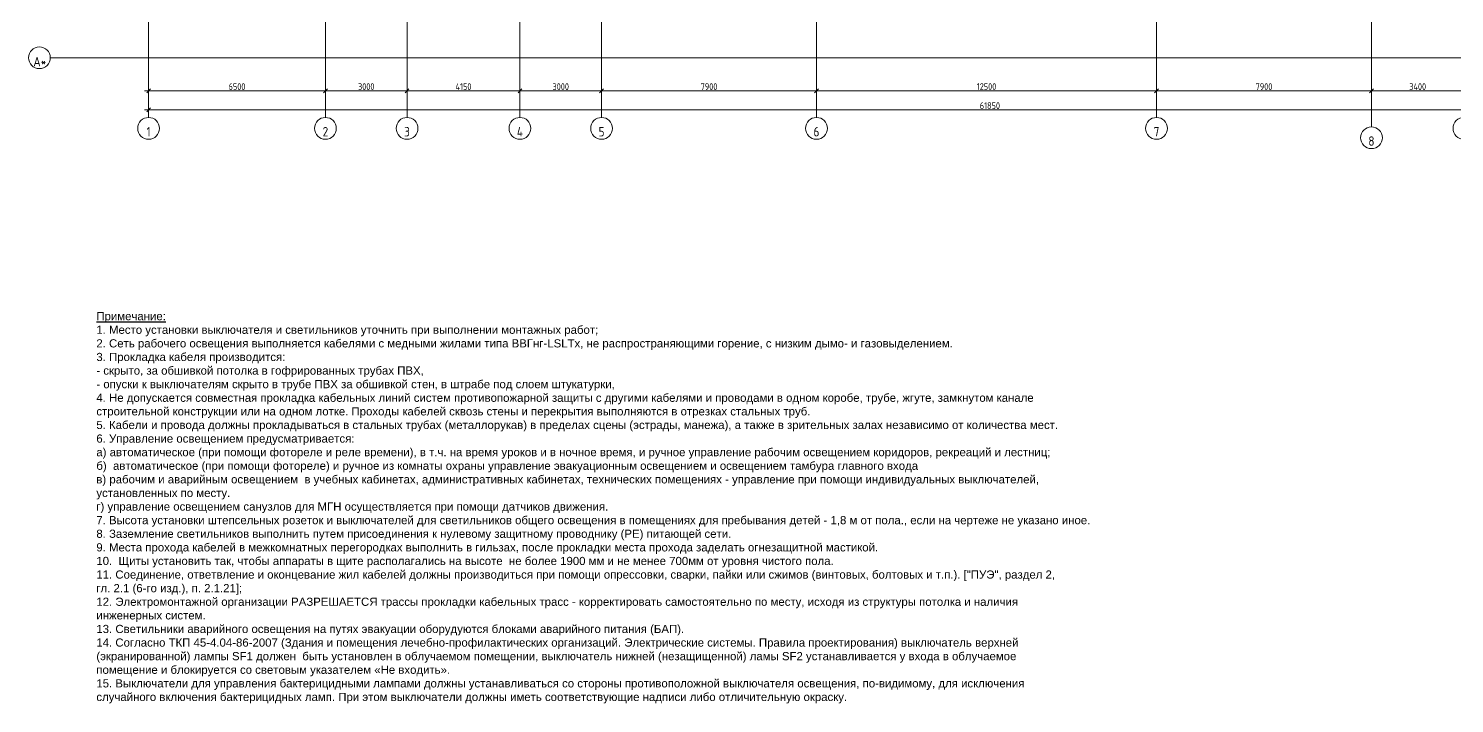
# Model space of a CAD drawing. Header units: millimetres. Extents: x -32 to 417638015, y -35 to 175284279.
# Drawn here: x 416128645 to 416181061, y 175205799 to 175230620 of the extents above; entities that cross this region are included whole.
import ezdxf

# ---------------------------------------------------------------- set-up
doc = ezdxf.new("R2010")
doc.units = ezdxf.units.MM
doc.linetypes.add('ADSK_Линия сетки', pattern=[25, 20, -2.5, 0, -2.5])
for name, color, linetype, lineweight in [('Оси', 253, 'Continuous', 9), ('Размеры', 7, 'Continuous', 9), ('ШТРИХОВКА', 252, 'Continuous', 15), ('Электрика_специфик', 7, 'Continuous', 30)]:
    doc.layers.add(name, color=color, linetype=linetype, lineweight=lineweight)
doc.styles.add('GOST Common', font='GOST_Common.ttf', dxfattribs={"width": 0.9, "height": 350})
doc.styles.add('GOST Common_1', font='GOST_Common.ttf', dxfattribs={"width": 0.9, "height": 250})
doc.styles.get("Standard").update_dxf_attribs({"font": 'arial.ttf'})
doc.dimstyles.new('ADSK_Основной_2_5_мм', dxfattribs={"dimscale": 304.8, "dimtxt": 251.428749, "dimasz": 0.463911, "dimexe": 0.492126, "dimexo": 0.492126, "dimgap": 0.098425, "dimtad": 1, "dimrnd": 0.01, "dimdsep": 46, "dimtxsty": 'GOST Common_1', "dimblk1": 'OBLIQUE', "dimblk2": 'OBLIQUE', "dimsah": 1, "dimcen": 0.09, "dimdle": 0.492126, "dimazin": 2, "dimtfac": 1, "dimtdec": 4, "dimtix": 1, "dimtmove": 0, "dimatfit": 3, "dimfxl": 1, "dimtvp": 1, "dimtolj": 1, "dimtzin": 0, "dimlwd": 20, "dimlwe": 20, "dimarcsym": 2})

# ---------------------------------------------------------------- blocks, each defined once
blk = doc.blocks.new('_Oblique')
at = {"color": 0, "linetype": 'ByBlock', "lineweight": -2}
blk.add_line((-0.5, -0.5), (0.5, 0.5), dxfattribs=at)
blk = doc.blocks.new('*D290')
at = {"layer": 'Defpoints', "color": 0, "transparency": 16777216}
for p in [(-5944, -2977), (556, -2977), (556, -3077)]:
    blk.add_point(p, dxfattribs=at)
at = {"layer": 'Размеры', "color": 0, "lineweight": 20, "transparency": 16777216}
for p, q in [((-6094, -3077), (706, -3077)), ((-5944, -3127), (-5944, -3227)), ((556, -3127), (556, -3227))]:
    blk.add_line(p, q, dxfattribs=at)
at = {"layer": 'Размеры', "color": 0, "lineweight": 20, "transparency": 16777216, "xscale": 141.4, "yscale": 141.4, "zscale": 141.4, "rotation": 180}
blk.add_blockref('_Oblique', (-5944, -3077), dxfattribs=at)
at = {"layer": 'Размеры', "color": 0, "lineweight": 20, "transparency": 16777216, "xscale": 141.4, "yscale": 141.4, "zscale": 141.4}
blk.add_blockref('_Oblique', (556, -3077), dxfattribs=at)
at = {"layer": 'Размеры', "color": 0, "lineweight": 20, "transparency": 16777216, "insert": (-2694, -2922), "char_height": 250, "width": 756.84, "attachment_point": 5, "style": 'GOST Common_1'}
blk.add_mtext('\\A1;6500', dxfattribs=at)
blk = doc.blocks.new('*D291')
at = {"layer": 'Defpoints', "color": 0, "transparency": 16777216}
for p in [(556, -2977), (3556, -2977), (3556, -3077)]:
    blk.add_point(p, dxfattribs=at)
at = {"layer": 'Размеры', "color": 0, "lineweight": 20, "transparency": 16777216}
for p, q in [((406, -3077), (3706, -3077)), ((556, -3127), (556, -3227)), ((3556, -3127), (3556, -3227))]:
    blk.add_line(p, q, dxfattribs=at)
at = {"layer": 'Размеры', "color": 0, "lineweight": 20, "transparency": 16777216, "xscale": 141.4, "yscale": 141.4, "zscale": 141.4, "rotation": 180}
blk.add_blockref('_Oblique', (556, -3077), dxfattribs=at)
at = {"layer": 'Размеры', "color": 0, "lineweight": 20, "transparency": 16777216, "xscale": 141.4, "yscale": 141.4, "zscale": 141.4}
blk.add_blockref('_Oblique', (3556, -3077), dxfattribs=at)
at = {"layer": 'Размеры', "color": 0, "lineweight": 20, "transparency": 16777216, "insert": (2056, -2922), "char_height": 250, "width": 756.84, "attachment_point": 5, "style": 'GOST Common_1'}
blk.add_mtext('\\A1;3000', dxfattribs=at)
blk = doc.blocks.new('*D292')
at = {"layer": 'Defpoints', "color": 0, "transparency": 16777216}
for p in [(3556, -2977), (7706, -2977), (7706, -3077)]:
    blk.add_point(p, dxfattribs=at)
at = {"layer": 'Размеры', "color": 0, "lineweight": 20, "transparency": 16777216}
for p, q in [((3406, -3077), (7856, -3077)), ((3556, -3127), (3556, -3227)), ((7706, -3127), (7706, -3227))]:
    blk.add_line(p, q, dxfattribs=at)
at = {"layer": 'Размеры', "color": 0, "lineweight": 20, "transparency": 16777216, "xscale": 141.4, "yscale": 141.4, "zscale": 141.4, "rotation": 180}
blk.add_blockref('_Oblique', (3556, -3077), dxfattribs=at)
at = {"layer": 'Размеры', "color": 0, "lineweight": 20, "transparency": 16777216, "xscale": 141.4, "yscale": 141.4, "zscale": 141.4}
blk.add_blockref('_Oblique', (7706, -3077), dxfattribs=at)
at = {"layer": 'Размеры', "color": 0, "lineweight": 20, "transparency": 16777216, "insert": (5631, -2922), "char_height": 250, "width": 726.16, "attachment_point": 5, "style": 'GOST Common_1'}
blk.add_mtext('\\A1;4150', dxfattribs=at)
blk = doc.blocks.new('*D293')
at = {"layer": 'Defpoints', "color": 0, "transparency": 16777216}
for p in [(7706, -2977), (10706, -2977), (10706, -3077)]:
    blk.add_point(p, dxfattribs=at)
at = {"layer": 'Размеры', "color": 0, "lineweight": 20, "transparency": 16777216}
for p, q in [((7556, -3077), (10856, -3077)), ((7706, -3127), (7706, -3227)), ((10706, -3127), (10706, -3227))]:
    blk.add_line(p, q, dxfattribs=at)
at = {"layer": 'Размеры', "color": 0, "lineweight": 20, "transparency": 16777216, "xscale": 141.4, "yscale": 141.4, "zscale": 141.4, "rotation": 180}
blk.add_blockref('_Oblique', (7706, -3077), dxfattribs=at)
at = {"layer": 'Размеры', "color": 0, "lineweight": 20, "transparency": 16777216, "xscale": 141.4, "yscale": 141.4, "zscale": 141.4}
blk.add_blockref('_Oblique', (10706, -3077), dxfattribs=at)
at = {"layer": 'Размеры', "color": 0, "lineweight": 20, "transparency": 16777216, "insert": (9206, -2922), "char_height": 250, "width": 756.84, "attachment_point": 5, "style": 'GOST Common_1'}
blk.add_mtext('\\A1;3000', dxfattribs=at)
blk = doc.blocks.new('*D294')
at = {"layer": 'Defpoints', "color": 0, "transparency": 16777216}
for p in [(10706, -2977), (18606, -2977), (18606, -3077)]:
    blk.add_point(p, dxfattribs=at)
at = {"layer": 'Размеры', "color": 0, "lineweight": 20, "transparency": 16777216}
for p, q in [((10556, -3077), (18756, -3077)), ((10706, -3127), (10706, -3227)), ((18606, -3127), (18606, -3227))]:
    blk.add_line(p, q, dxfattribs=at)
at = {"layer": 'Размеры', "color": 0, "lineweight": 20, "transparency": 16777216, "xscale": 141.4, "yscale": 141.4, "zscale": 141.4, "rotation": 180}
blk.add_blockref('_Oblique', (10706, -3077), dxfattribs=at)
at = {"layer": 'Размеры', "color": 0, "lineweight": 20, "transparency": 16777216, "xscale": 141.4, "yscale": 141.4, "zscale": 141.4}
blk.add_blockref('_Oblique', (18606, -3077), dxfattribs=at)
at = {"layer": 'Размеры', "color": 0, "lineweight": 20, "transparency": 16777216, "insert": (14656, -2922), "char_height": 250, "width": 756.84, "attachment_point": 5, "style": 'GOST Common_1'}
blk.add_mtext('\\A1;7900', dxfattribs=at)
blk = doc.blocks.new('*D295')
at = {"layer": 'Defpoints', "color": 0, "transparency": 16777216}
for p in [(18606, -2977), (31106, -2977), (31106, -3077)]:
    blk.add_point(p, dxfattribs=at)
at = {"layer": 'Размеры', "color": 0, "lineweight": 20, "transparency": 16777216}
for p, q in [((18456, -3077), (31256, -3077)), ((18606, -3127), (18606, -3227)), ((31106, -3127), (31106, -3227))]:
    blk.add_line(p, q, dxfattribs=at)
at = {"layer": 'Размеры', "color": 0, "lineweight": 20, "transparency": 16777216, "xscale": 141.4, "yscale": 141.4, "zscale": 141.4, "rotation": 180}
blk.add_blockref('_Oblique', (18606, -3077), dxfattribs=at)
at = {"layer": 'Размеры', "color": 0, "lineweight": 20, "transparency": 16777216, "xscale": 141.4, "yscale": 141.4, "zscale": 141.4}
blk.add_blockref('_Oblique', (31106, -3077), dxfattribs=at)
at = {"layer": 'Размеры', "color": 0, "lineweight": 20, "transparency": 16777216, "insert": (24856, -2922), "char_height": 250, "width": 889.8, "attachment_point": 5, "style": 'GOST Common_1'}
blk.add_mtext('\\A1;12500', dxfattribs=at)
blk = doc.blocks.new('*D296')
at = {"layer": 'Defpoints', "color": 0, "transparency": 16777216}
for p in [(31106, -2977), (39006, -2977), (39006, -3077)]:
    blk.add_point(p, dxfattribs=at)
at = {"layer": 'Размеры', "color": 0, "lineweight": 20, "transparency": 16777216}
for p, q in [((30956, -3077), (39156, -3077)), ((31106, -3127), (31106, -3227)), ((39006, -3127), (39006, -3227))]:
    blk.add_line(p, q, dxfattribs=at)
at = {"layer": 'Размеры', "color": 0, "lineweight": 20, "transparency": 16777216, "xscale": 141.4, "yscale": 141.4, "zscale": 141.4, "rotation": 180}
blk.add_blockref('_Oblique', (31106, -3077), dxfattribs=at)
at = {"layer": 'Размеры', "color": 0, "lineweight": 20, "transparency": 16777216, "xscale": 141.4, "yscale": 141.4, "zscale": 141.4}
blk.add_blockref('_Oblique', (39006, -3077), dxfattribs=at)
at = {"layer": 'Размеры', "color": 0, "lineweight": 20, "transparency": 16777216, "insert": (35056, -2922), "char_height": 250, "width": 756.84, "attachment_point": 5, "style": 'GOST Common_1'}
blk.add_mtext('\\A1;7900', dxfattribs=at)
blk = doc.blocks.new('*D297')
at = {"layer": 'Defpoints', "color": 0, "transparency": 16777216}
for p in [(39006, -2977), (42406, -2977), (42406, -3077)]:
    blk.add_point(p, dxfattribs=at)
at = {"layer": 'Размеры', "color": 0, "lineweight": 20, "transparency": 16777216}
for p, q in [((38856, -3077), (42556, -3077)), ((39006, -3127), (39006, -3227)), ((42406, -3127), (42406, -3227))]:
    blk.add_line(p, q, dxfattribs=at)
at = {"layer": 'Размеры', "color": 0, "lineweight": 20, "transparency": 16777216, "xscale": 141.4, "yscale": 141.4, "zscale": 141.4, "rotation": 180}
blk.add_blockref('_Oblique', (39006, -3077), dxfattribs=at)
at = {"layer": 'Размеры', "color": 0, "lineweight": 20, "transparency": 16777216, "xscale": 141.4, "yscale": 141.4, "zscale": 141.4}
blk.add_blockref('_Oblique', (42406, -3077), dxfattribs=at)
at = {"layer": 'Размеры', "color": 0, "lineweight": 20, "transparency": 16777216, "insert": (40706, -2922), "char_height": 250, "width": 782.41, "attachment_point": 5, "style": 'GOST Common_1'}
blk.add_mtext('\\A1;3400', dxfattribs=at)
blk = doc.blocks.new('*D301')
at = {"layer": 'Defpoints', "color": 0, "transparency": 16777216}
for p in [(-5944, -3677), (55906, -3677), (55906, -3777)]:
    blk.add_point(p, dxfattribs=at)
at = {"layer": 'Размеры', "color": 0, "lineweight": 20, "transparency": 16777216}
for p, q in [((-6094, -3777), (56056, -3777)), ((-5944, -3827), (-5944, -3927)), ((55906, -3827), (55906, -3927))]:
    blk.add_line(p, q, dxfattribs=at)
at = {"layer": 'Размеры', "color": 0, "lineweight": 20, "transparency": 16777216, "xscale": 141.4, "yscale": 141.4, "zscale": 141.4, "rotation": 180}
blk.add_blockref('_Oblique', (-5944, -3777), dxfattribs=at)
at = {"layer": 'Размеры', "color": 0, "lineweight": 20, "transparency": 16777216, "xscale": 141.4, "yscale": 141.4, "zscale": 141.4}
blk.add_blockref('_Oblique', (55906, -3777), dxfattribs=at)
at = {"layer": 'Размеры', "color": 0, "lineweight": 20, "transparency": 16777216, "insert": (24981, -3622), "char_height": 250, "width": 889.8, "attachment_point": 5, "style": 'GOST Common_1'}
blk.add_mtext('\\A1;61850', dxfattribs=at)
blk = doc.blocks.new('План подвала')
at = {"layer": 'Оси', "color": 8, "linetype": 'ADSK_Линия сетки'}
for p, q in [((-5943.539, -4056.756), (-5943.539, 44404.805)), ((556.461, -4056.756), (556.461, 44517.739)), ((3556.461, -4056.756), (3556.461, 44517.739)), ((18606.461, -4056.756), (18606.461, 44517.739)), ((31106.461, -4056.756), (31106.461, 44517.739)), ((39006.461, -4400.942), (39006.461, 22719.908)), ((7706.461, -4056.756), (7706.461, 22061.059)), ((10706.461, -4056.756), (10706.461, 22061.059)), ((-9557.833, -1860.259), (56561.748, -1860.259))]:
    blk.add_line(p, q, dxfattribs=at)
at = {"layer": 'Оси', "color": 8, "lineweight": 20}
for centre, start, end in [((-9957.833, -1860.259), 90, 270), ((-9957.833, -1860.259), 270, 90), ((-5943.539, -4456.756), 360, 180), ((556.461, -4456.756), 360, 180), ((3556.461, -4456.756), 360, 180), ((7706.461, -4456.756), 360, 180), ((10706.461, -4456.756), 360, 180), ((18606.461, -4456.756), 360, 180), ((31106.461, -4456.756), 360, 180), ((42406.461, -4456.756), 360, 180), ((-5943.539, -4456.756), 180, 360), ((556.461, -4456.756), 180, 360), ((3556.461, -4456.756), 180, 360), ((7706.461, -4456.756), 180, 360), ((10706.461, -4456.756), 180, 360), ((18606.461, -4456.756), 180, 360), ((31106.461, -4456.756), 180, 360), ((39006.461, -4800.942), 360, 180), ((42406.461, -4456.756), 180, 360), ((39006.461, -4800.942), 180, 360)]:
    blk.add_arc(centre, 400, start, end, dxfattribs=at)
at = {"layer": 'Оси', "color": 8, "char_height": 350, "attachment_point": 5, "line_spacing_factor": 1.022766, "style": 'GOST Common'}
for s, insert, width in [('\\pxqc,t0.25714,0.51429,0.77143,1.02857,1.28571,1.54286,1.8,2.05714,2.31429,2.57143,2.82857,3.08571,3.34286,3.6,3.85714,4.11429,4.37143,4.62857,4.88571,5.14286,5.4,5.65714,5.91429,6.17143,6.42857,6.68571,6.94286,7.2,7.45714,7.71429,7.97143,8.22857;{А*}', (-9943.356, -2003.11), 512.1), ('\\pxqc,t0.25714,0.51429,0.77143,1.02857,1.28571,1.54286,1.8,2.05714,2.31429,2.57143,2.82857,3.08571,3.34286,3.6,3.85714,4.11429,4.37143,4.62857,4.88571,5.14286,5.4,5.65714,5.91429,6.17143,6.42857,6.68571,6.94286,7.2,7.45714,7.71429,7.97143,8.22857;{1}', (-5944.37, -4579.661), 161.1), ('\\pxqc,t0.25714,0.51429,0.77143,1.02857,1.28571,1.54286,1.8,2.05714,2.31429,2.57143,2.82857,3.08571,3.34286,3.6,3.85714,4.11429,4.37143,4.62857,4.88571,5.14286,5.4,5.65714,5.91429,6.17143,6.42857,6.68571,6.94286,7.2,7.45714,7.71429,7.97143,8.22857;{2}', (555.63, -4579.661), 232.2), ('\\pxqc,t0.25714,0.51429,0.77143,1.02857,1.28571,1.54286,1.8,2.05714,2.31429,2.57143,2.82857,3.08571,3.34286,3.6,3.85714,4.11429,4.37143,4.62857,4.88571,5.14286,5.4,5.65714,5.91429,6.17143,6.42857,6.68571,6.94286,7.2,7.45714,7.71429,7.97143,8.22857;{3}', (3555.63, -4579.661), 225.9), ('\\pxqc,t0.25714,0.51429,0.77143,1.02857,1.28571,1.54286,1.8,2.05714,2.31429,2.57143,2.82857,3.08571,3.34286,3.6,3.85714,4.11429,4.37143,4.62857,4.88571,5.14286,5.4,5.65714,5.91429,6.17143,6.42857,6.68571,6.94286,7.2,7.45714,7.71429,7.97143,8.22857;{4}', (7706.08, -4579.661), 261.9), ('\\pxqc,t0.25714,0.51429,0.77143,1.02857,1.28571,1.54286,1.8,2.05714,2.31429,2.57143,2.82857,3.08571,3.34286,3.6,3.85714,4.11429,4.37143,4.62857,4.88571,5.14286,5.4,5.65714,5.91429,6.17143,6.42857,6.68571,6.94286,7.2,7.45714,7.71429,7.97143,8.22857;{5}', (10705.63, -4579.661), 232.2), ('\\pxqc,t0.25714,0.51429,0.77143,1.02857,1.28571,1.54286,1.8,2.05714,2.31429,2.57143,2.82857,3.08571,3.34286,3.6,3.85714,4.11429,4.37143,4.62857,4.88571,5.14286,5.4,5.65714,5.91429,6.17143,6.42857,6.68571,6.94286,7.2,7.45714,7.71429,7.97143,8.22857;{6}', (18605.63, -4579.661), 232.2), ('\\pxqc,t0.25714,0.51429,0.77143,1.02857,1.28571,1.54286,1.8,2.05714,2.31429,2.57143,2.82857,3.08571,3.34286,3.6,3.85714,4.11429,4.37143,4.62857,4.88571,5.14286,5.4,5.65714,5.91429,6.17143,6.42857,6.68571,6.94286,7.2,7.45714,7.71429,7.97143,8.22857;{7}', (31105.63, -4579.661), 232.2), ('\\pxqc,t0.25714,0.51429,0.77143,1.02857,1.28571,1.54286,1.8,2.05714,2.31429,2.57143,2.82857,3.08571,3.34286,3.6,3.85714,4.11429,4.37143,4.62857,4.88571,5.14286,5.4,5.65714,5.91429,6.17143,6.42857,6.68571,6.94286,7.2,7.45714,7.71429,7.97143,8.22857;{8}', (39005.63, -4923.847), 232.2)]:
    blk.add_mtext(s, dxfattribs=dict(at, insert=insert, width=width))
at = {"layer": 'Размеры', "color": 8, "lineweight": 20}
for base, p1, p2, override, picture, middle in [((556.461, -3076.817), (-5943.539, -2976.832), (556.461, -2976.832), {"dimpost": '<>', "dimfxl": 6500}, '*D290', (-2693.539, -2921.817)), ((3556.461, -3076.817), (556.461, -2976.832), (3556.461, -2976.832), {"dimpost": '<>', "dimfxl": 3000}, '*D291', (2056.461, -2921.817)), ((7706.461, -3076.817), (3556.461, -2976.832), (7706.461, -2976.832), {"dimpost": '<>', "dimfxl": 4150}, '*D292', (5631.461, -2921.817)), ((10706.461, -3076.817), (7706.461, -2976.832), (10706.461, -2976.832), {"dimpost": '<>', "dimfxl": 3000}, '*D293', (9206.461, -2921.817)), ((18606.461, -3076.817), (10706.461, -2976.832), (18606.461, -2976.832), {"dimpost": '<>', "dimfxl": 7900}, '*D294', (14656.461, -2921.817)), ((31106.461, -3076.817), (18606.461, -2976.832), (31106.461, -2976.832), {"dimpost": '<>', "dimfxl": 12500}, '*D295', (24856.461, -2921.817)), ((39006.461, -3076.817), (31106.461, -2976.832), (39006.461, -2976.832), {"dimpost": '<>', "dimfxl": 7900}, '*D296', (35056.461, -2921.817)), ((42406.461, -3076.817), (39006.461, -2976.832), (42406.461, -2976.832), {"dimpost": '<>', "dimfxl": 3400}, '*D297', (40706.461, -2921.817)), ((55906.461, -3776.817), (-5943.539, -3676.832), (55906.461, -3676.832), {"dimpost": '<>', "dimfxl": 61850}, '*D301', (24981.461, -3621.817))]:
    dim = blk.add_linear_dim(base=base, p1=p1, p2=p2, dimstyle='ADSK_Основной_2_5_мм', override=override, dxfattribs=at)
    dim.commit()
    dim.dimension.update_dxf_attribs({"geometry": picture, "text_midpoint": middle})

msp = doc.modelspace()

# ---------------------------------------------------------------- block references
at = {"layer": 'ШТРИХОВКА'}
msp.add_blockref('План подвала', (416139003, 175231405), dxfattribs=at)

# ---------------------------------------------------------------- texts
at = {"layer": 'Электрика_специфик', "color": 7, "linetype": 'Continuous', "lineweight": 25, "transparency": 33554687, "insert": (416131138, 175212996), "char_height": 300, "width": 35406.96, "attachment_point": 4}
msp.add_mtext('{\\L\\C256;Примечание: \\P\\l1. }Место установки выключателя и светильников уточнить при выполнении монтажных работ;\\P{\\C256;2. Сеть рабочего освещения выполняется кабелями с медными жилами типа }ВВГнг-LSLTx, не распространяющими горение, с низким дымо- и газовыделением.\\P3. Прокладка кабеля производится:\\P- скрыто, за обшивкой потолка в гофрированных трубах ПВХ,\\P- опуски к выключателям скрыто в трубе ПВХ за обшивкой стен, в штрабе под слоем штукатурки,\\P4. {\\C256;Не допускается совместная прокладка кабельных линий систем противопожарной защиты с другими кабелями и проводами в одном коробе, трубе, жгуте, замкнутом канале строительной конструкции или на одном лотке. Проходы кабелей сквозь стены и перекрытия выполняются в отрезках стальных труб.}\\P5. {\\C256;Кабели и провода должны прокладываться в стальных трубах (металлорукав) в пределах сцены (эстрады, манежа), а также в зрительных залах независимо от количества мест.}\\P6. Управление освещением предусматривается:\\Pа) автоматическое (при помощи фотореле и реле времени), в т.ч. на время уроков и в ночное время, и ручное управление рабочим освещением коридоров, рекреаций и лестниц;\\Pб)  автоматическое (при помощи фотореле) и ручное из комнаты охраны управление эвакуационным освещением и освещением тамбура главного входа\\Pв) рабочим и аварийным освещением  в учебных кабинетах, административных кабинетах, технических помещениях - управление при помощи индивидуальных выключателей, установленных по месту.\\Pг) управление освещением санузлов для МГН осуществляется при помощи датчиков движения.\\P7. Высота установки штепсельных розеток и выключателей для светильников общего освещения в помещениях для пребывания детей - 1,8 м от пола., если на чертеже не указано иное.\\P8. Заземление светильников выполнить путем присоединения к нулевому защитному проводнику (РЕ) питающей сети.\\P9. {\\C256;Места прохода кабелей в межкомнатных перегородках выполнить в гильзах, после прокладки места прохода заделать огнезащитной мастикой.\\P10. } Щиты установить так, чтобы аппараты в щите располагались на высоте  не более 1900 мм и не менее 700мм от уровня чистого пола.\\P11. Соединение, ответвление и оконцевание жил кабелей должны производиться при помощи опрессовки, сварки, пайки или сжимов (винтовых, болтовых и т.п.). ["ПУЭ", раздел 2, гл. 2.1 (6-го изд.), п. 2.1.21];\\P12. Электромонтажной организации РАЗРЕШАЕТСЯ трассы прокладки кабельных трасс - корректировать самостоятельно по месту, исходя из структуры потолка и наличия инженерных систем.\\P13. Светильники аварийного освещения на путях эвакуации оборудуются блоками аварийного питания (БАП).\\P14.{\\C256; }Согласно ТКП 45-4.04-86-2007 (Здания и помещения лечебно-профилактических организаций. Электрические системы. Правила проектирования) выключатель верхней (экранированной) лампы SF1 должен  быть установлен в облучаемом помещении, выключатель нижней (незащищенной) ламы SF2 устанавливается у входа в облучаемое помещение и блокируется со световым указателем «Не входить».\\P15. Выключатели для управления бактерицидными лампами должны устанавливаться со стороны противоположной выключателя освещения, по-видимому, для исключения случайного включения бактерицидных ламп. При этом выключатели должны иметь соответствующие надписи либо отличительную окраску.', dxfattribs=at)

doc.saveas('drawing.dxf')
